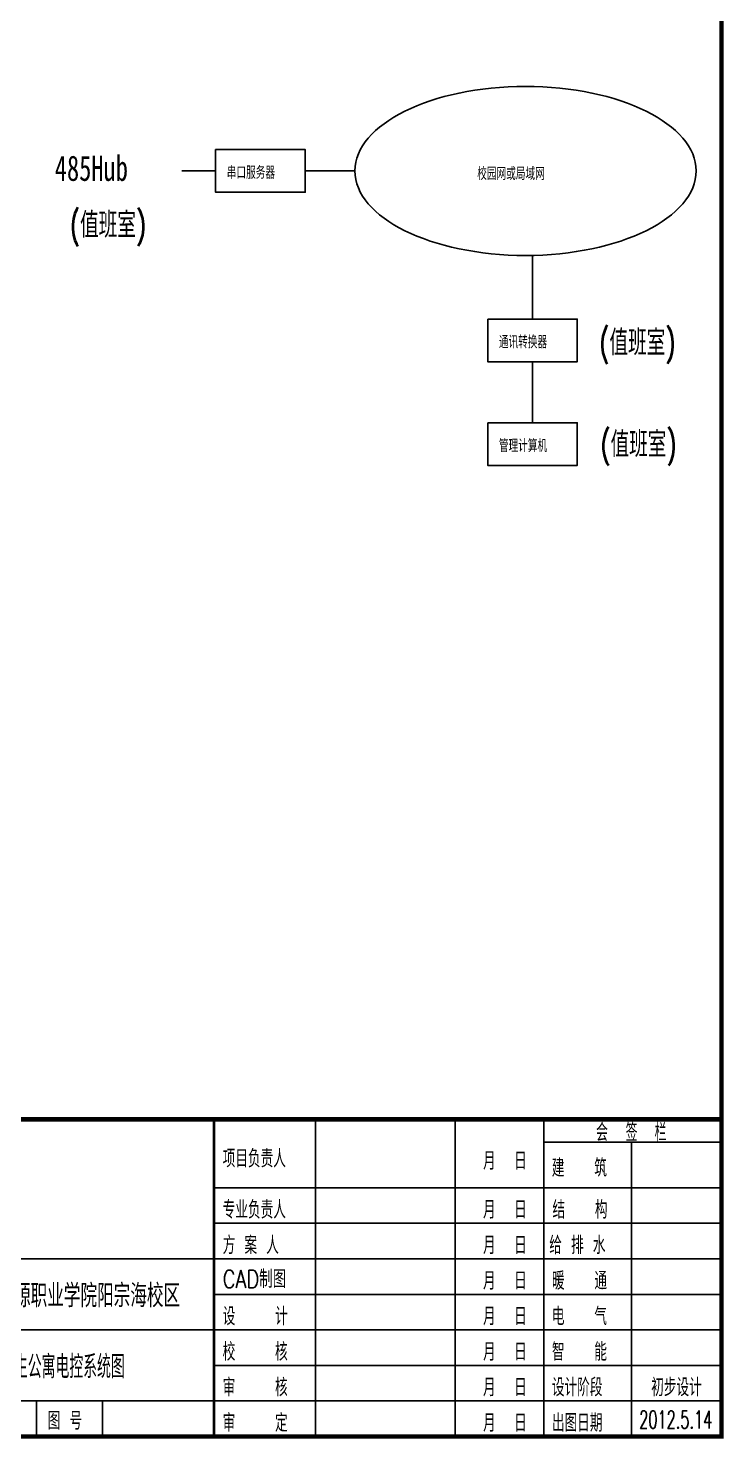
# Model space of a CAD drawing. Header units: millimetres. Extents: x -14098 to 347972, y -58509 to 133182.
# Drawn here: x 320555 to 347972, y 38910 to 94490 of the extents above; entities that cross this region are included whole.
import ezdxf
from ezdxf.enums import TextEntityAlignment as Align

# ---------------------------------------------------------------- set-up
doc = ezdxf.new("R2010")
doc.units = ezdxf.units.MM
doc.header["$LTSCALE"] = 1000
for name, color, linetype in [('6文字层', 3, 'Continuous'), ('RD', 1, 'Continuous'), ('图框', 7, 'Continuous')]:
    doc.layers.add(name, color=color, linetype=linetype)
doc.styles.add('HZDX', font='romans.shx', dxfattribs={"width": 0.8, "bigfont": 'hzdx.shx'})
doc.styles.add('PC_TEXTSTYLE', font='simplex.shx', dxfattribs={"width": 0.707, "bigfont": 'intecad.shx'})
doc.styles.add('Z', font='romans', dxfattribs={"width": 0.8, "bigfont": 'z'})
doc.styles.add('样式 1', font='', dxfattribs={"width": 0.707})
doc.styles.add('黑体', font='simhei.ttf', dxfattribs={"width": 0.8, "height": 300})
doc.styles.get('样式 1').set_extended_font_data('KaiTi_GB2312')

msp = doc.modelspace()

# ---------------------------------------------------------------- linework, layer by layer
at = {"color": 4}
for p, q in [((326605, 88867), (327943, 88867)), ((331473, 88867), (333432, 88867))]:
    msp.add_line(p, q, dxfattribs=at)
for points in [[(327943, 89707), (331473, 89707), (331473, 88027), (327943, 88027)], [(338667, 83030), (342197, 83030), (342197, 81350), (338667, 81350)], [(338667, 78943), (342197, 78943), (342197, 77263), (338667, 77263)]]:
    msp.add_lwpolyline(points, close=True)
at = {"color": 3}
msp.add_ellipse((340157, 88867), major_axis=(6725, 0), ratio=0.495242, start_param=-3.141592653589793, end_param=3.141592653589793, dxfattribs=at)
at = {"layer": 'RD'}
for p, q in [((340432, 83030), (340432, 85540)), ((340432, 78943), (340432, 81350))]:
    msp.add_line(p, q, dxfattribs=at)
at = {"layer": 'RD', "const_width": 1}
msp.add_lwpolyline([(320227, 111965), (320227, 65770), (326605, 65770), (326605, 111965), (320227, 111965)], dxfattribs=at)
at = {"layer": '图框'}
for p, q in [((331882, 39000), (331882, 51500)), ((337382, 51500), (337382, 39000)), ((340882, 51500), (340882, 39000)), ((347882, 51500), (347882, 39000)), ((347882, 51500), (347882, 39000)), ((340882, 50600), (347882, 50600)), ((344332, 50600), (344332, 39000)), ((327882, 48800), (347882, 48800)), ((327882, 47400), (347882, 47400)), ((311882, 46000), (347882, 46000)), ((327882, 44600), (347882, 44600)), ((311882, 43200), (327882, 43200)), ((311882, 43200), (327882, 43200)), ((327882, 43200), (347882, 43200)), ((327882, 41800), (347882, 41800)), ((311882, 40400), (347882, 40400)), ((320882, 39000), (320882, 40400)), ((323482, 39000), (323482, 40400))]:
    msp.add_line(p, q, dxfattribs=at)
at = {"layer": '图框', "color": 7, "const_width": 180}
msp.add_lwpolyline([(233882, 39000), (347882, 39000), (347882, 117000), (233882, 117000)], close=True, dxfattribs=at)
msp.add_lwpolyline([(233882, 39000), (347882, 39000), (347882, 117000), (233882, 117000)], close=True, dxfattribs=at)
at = {"layer": '图框'}
for points, const_width in [([(311882, 39000), (311882, 51500), (347882, 51500)], 180), ([(311882, 39000), (311882, 51500), (347882, 51500)], 180), ([(327882, 39000), (327882, 51500)], 100), ([(327882, 39000), (327882, 51500)], 100)]:
    msp.add_lwpolyline(points, dxfattribs=dict(at, const_width=const_width))

# ---------------------------------------------------------------- texts
at = {"layer": '6文字层'}
for s, height, style, width, p in [('485Hub', 1000, '样式 1', 0.707, (321602, 88475)), ('串口服务器', 500, 'Z', 0.8, (328383, 88552)), ('校园网或局域网', 500, 'Z', 0.8, (338255, 88509)), ('通讯转换器', 500, 'Z', 0.8, (339107, 81875)), ('管理计算机', 500, 'Z', 0.8, (339107, 77788))]:
    msp.add_text(s, height=height, dxfattribs=dict(at, style=style, width=width)).set_placement(p)
at = {"layer": '6文字层', "color": 4, "style": 'PC_TEXTSTYLE', "width": 0.667}
for p in [(322197, 86235), (343065, 81599), (343109, 77590)]:
    msp.add_text('(值班室)', height=1000, dxfattribs=at).set_placement(p)
at = {"layer": '图框', "style": 'HZDX'}
for s, width, p in [('会', 0.7, (342939, 50634)), ('签', 0.7, (344104, 50634)), ('栏', 0.7, (345246, 50634)), ('项目负责人', 0.75, (328220, 49600)), ('月  日', 0.75, (338485, 49511)), ('建   筑', 0.75, (341193, 49232)), ('专业负责人', 0.75, (328220, 47586)), ('结   构', 0.75, (341218, 47586)), ('月  日', 0.75, (338485, 47586)), ('方 案 人', 0.75, (328220, 46186)), ('月  日', 0.75, (338485, 46186)), ('给 排 水', 0.75, (341093, 46186)), ('CAD制图', 0.8, (328220, 44855)), ('月  日', 0.75, (338485, 44786)), ('暖   通', 0.75, (341199, 44786)), ('设    计', 0.75, (328220, 43386)), ('月  日', 0.75, (338485, 43386)), ('电   气', 0.75, (341196, 43386)), ('校    核', 0.75, (328220, 41986)), ('月  日', 0.75, (338485, 41986)), ('智   能', 0.75, (341196, 41986)), ('审    核', 0.75, (328220, 40586)), ('月  日', 0.75, (338485, 40586)), ('设计阶段', 0.75, (341196, 40586)), ('图 号', 0.75, (321324, 39271)), ('审    定', 0.75, (328220, 39186)), ('月  日', 0.75, (338485, 39186)), ('出图日期', 0.75, (341196, 39186))]:
    msp.add_text(s, height=700, dxfattribs=dict(at, width=width)).set_placement(p)
at = {"layer": '图框', "style": '黑体'}
for s, width, p in [('云南国土资源职业学院阳宗海校区', 0.6, (321632, 44600)), ('3#学生公寓电控系统图', 0.5, (321632, 41800))]:
    msp.add_text(s, height=800, dxfattribs=dict(at, width=width)).set_placement(p, align=Align.MIDDLE)
at = {"layer": '图框', "style": 'HZDX'}
for s, width, p in [('初步设计', 0.75, (346107, 40586)), ('2012.5.14', 0.6, (346078, 39318))]:
    msp.add_text(s, height=700, dxfattribs=dict(at, width=width)).set_placement(p, align=Align.CENTER)

doc.saveas('drawing.dxf')
